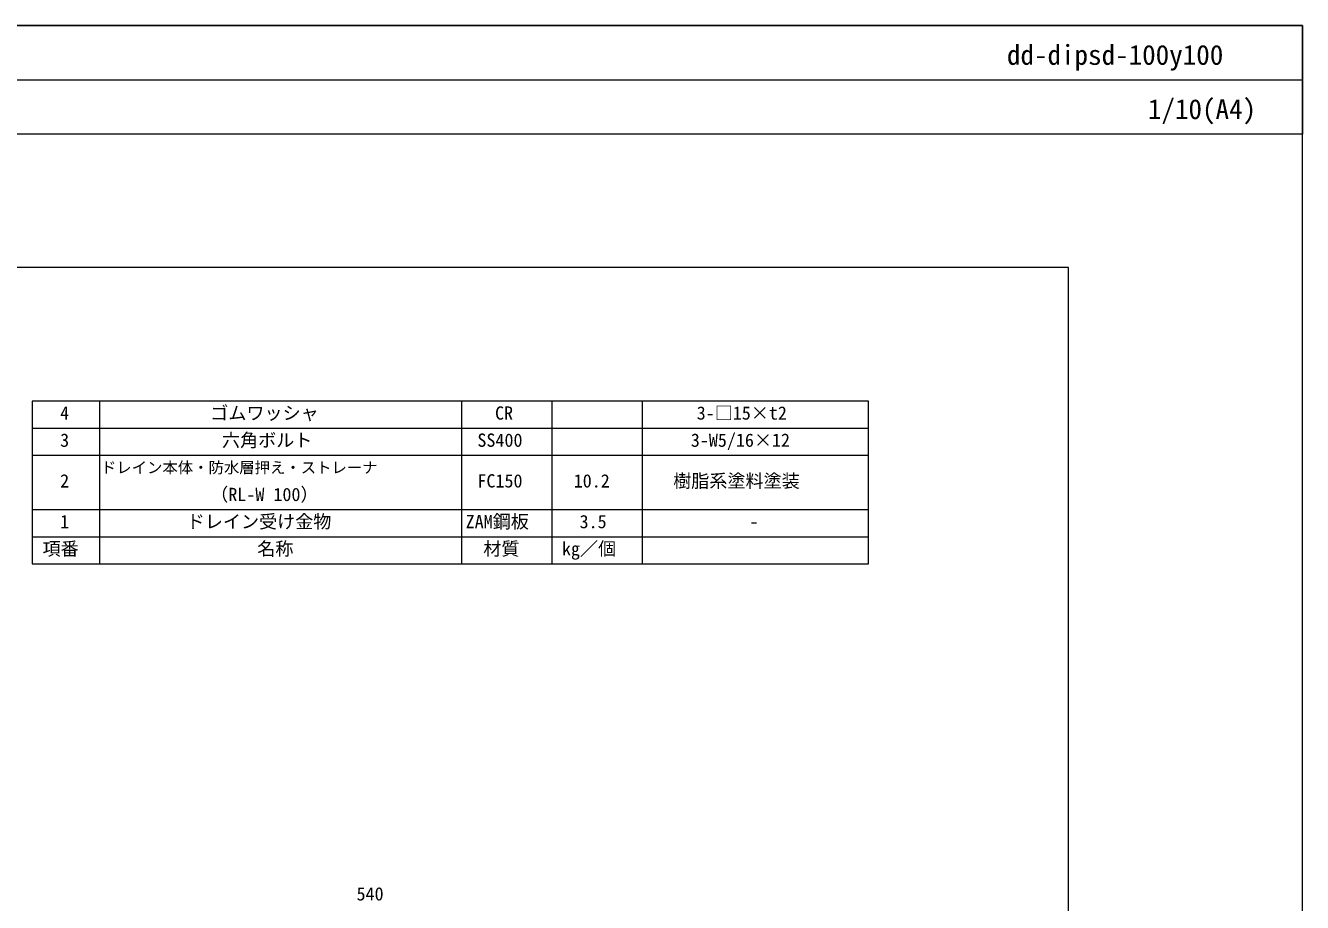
# Model space of a CAD drawing. Units: millimetres, scale not verified. Extents: x -1380 to 1380, y -955 to 955.
# Drawn here: x -32 to 1380, y -14 to 955 of the extents above; entities that cross this region are included whole.
import ezdxf
from ezdxf.enums import TextEntityAlignment as Align

# ---------------------------------------------------------------- set-up
doc = ezdxf.new("R2010")
doc.units = ezdxf.units.MM
doc.header["$LTSCALE"] = 3
for name, color, linetype, lineweight in [('0-0_0', 7, 'Continuous', 15), ('0-7_WAKU', 7, 'Continuous', 18), ('0-8_MOJI', 7, 'Continuous', 18), ('0-9_SUNPO', 7, 'Continuous', 18)]:
    doc.layers.add(name, color=color, linetype=linetype, lineweight=lineweight)
doc.styles.add('ＭＳ ゴシック', font='')
doc.styles.get('ＭＳ ゴシック').set_extended_font_data('MS Gothic')

msp = doc.modelspace()

# ---------------------------------------------------------------- linework, layer by layer
at = {"layer": '0-0_0', "lineweight": 18}
msp.add_line((-1379.874, 895.108), (1380.126, 895.108), dxfattribs=at)
msp.add_lwpolyline([(-1121.124, -807.392), (1121.376, -807.392), (1121.376, 687.608), (-1121.124, 687.608)], close=True, dxfattribs=at)
at = {"layer": '0-7_WAKU'}
for points in [[(-1379.874, -954.892), (1380.126, -954.892), (1380.126, 955.108), (-1379.874, 955.108)], [(1380.126, 835.108), (-1379.874, 835.108), (-1379.874, 955.108), (1380.126, 955.108)]]:
    msp.add_lwpolyline(points, close=True, dxfattribs=at)
at = {"layer": '0-8_MOJI'}
for p, q in [((50.126, 360.108), (50.126, 540.108)), ((450.126, 540.108), (450.126, 360.108)), ((550.126, 540.108), (550.126, 360.108)), ((650.126, 360.108), (650.126, 540.108)), ((-24.874, 510.108), (900.126, 510.108)), ((-24.874, 480.108), (900.126, 480.108)), ((-24.874, 420.108), (900.126, 420.108)), ((-24.874, 390.108), (900.126, 390.108))]:
    msp.add_line(p, q, dxfattribs=at)
msp.add_lwpolyline([(-24.874, 360.108), (900.126, 360.108), (900.126, 540.108), (-24.874, 540.108)], close=True, dxfattribs=at)

# ---------------------------------------------------------------- texts
at = {"layer": '0-7_WAKU', "style": 'ＭＳ ゴシック'}
for s, p in [('dd-dipsd-100y100', (1053.248, 905.108)), ('1/10(A4)', (1209.187, 845.108))]:
    msp.add_text(s, height=21.99, dxfattribs=at).set_placement(p, align=Align.BOTTOM_LEFT)
at = {"layer": '0-8_MOJI', "style": 'ＭＳ ゴシック'}
for s, height, p in [('4', 14.66, (6.129, 515.108)), ('ゴムワッシャ', 14.66, (172.156, 515.108)), ('CR', 14.66, (487.131, 515.108)), ('3-□15×t2', 14.66, (710.151, 515.108)), ('3', 14.66, (6.129, 485.108)), ('六角ボルト', 14.66, (185.151, 485.108)), ('SS400', 14.66, (467.639, 485.108)), ('3-W5/16×12', 14.66, (703.654, 485.108)), ('ドレイン本体・防水層押え・ストレーナ', 12.46, (51.304, 456.608)), ('2', 14.66, (6.129, 440.108)), ('FC150', 14.66, (467.639, 440.108)), ('10.2', 14.66, (574.136, 440.108)), ('樹脂系塗料塗装', 14.66, (684.162, 440.108)), ('（RL-W 100）', 14.66, (172.156, 425.108)), ('1', 14.66, (6.129, 395.108)), ('ドレイン受け金物', 14.66, (146.167, 395.108)), ('ZAM鋼板', 14.66, (454.644, 395.108)), ('3.5', 14.66, (580.634, 395.108)), ('-', 14.66, (768.629, 395.108)), ('項番', 14.66, (-13.364, 365.108)), ('名称', 14.66, (224.136, 365.108)), ('材質', 14.66, (474.136, 365.108)), ('kg／個', 14.66, (561.141, 365.108))]:
    msp.add_text(s, height=height, dxfattribs=at).set_placement(p, align=Align.BOTTOM_LEFT)
at = {"layer": '0-9_SUNPO', "style": 'ＭＳ ゴシック'}
msp.add_text('540', height=14.66, dxfattribs=at).set_placement((333.969, -16.349), align=Align.BOTTOM_LEFT)

doc.saveas('drawing.dxf')
